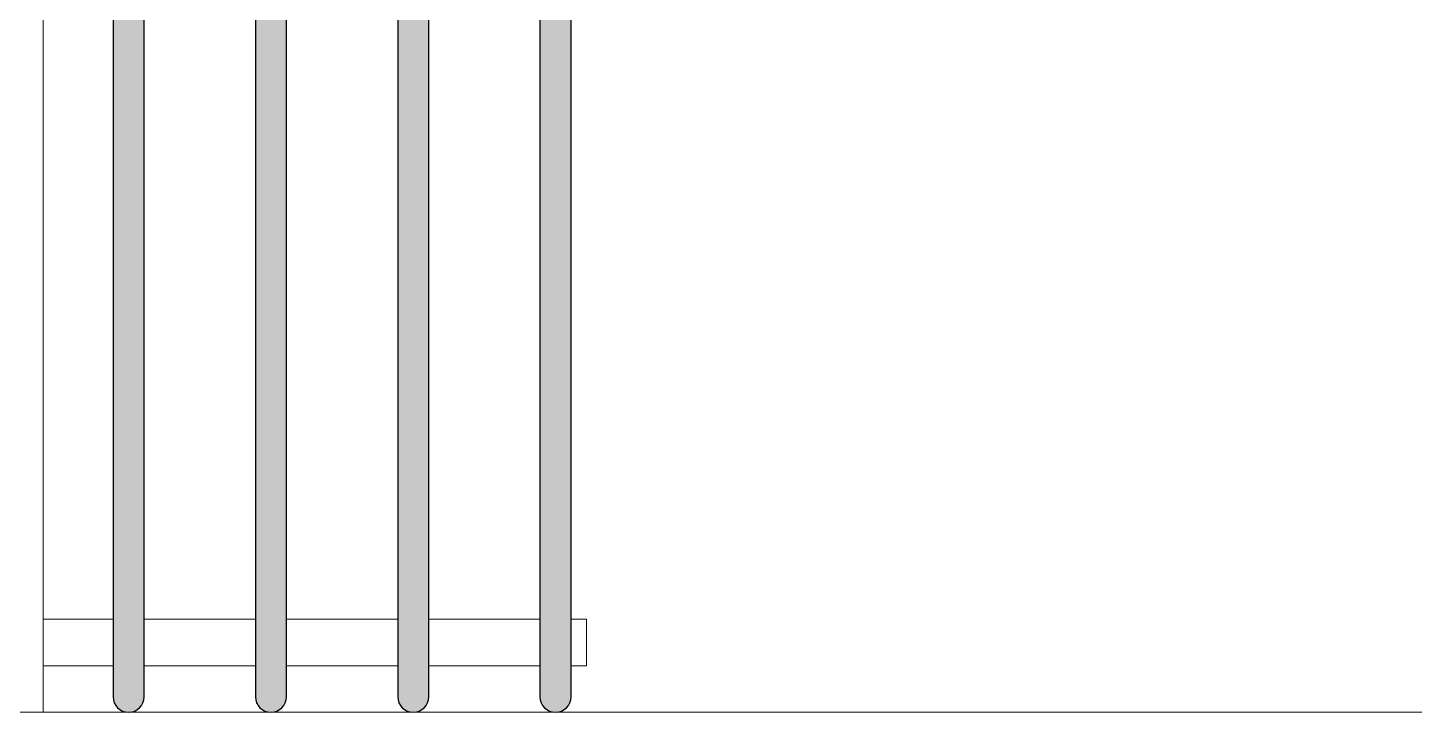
# Model space of a CAD drawing. Extents: x -29316 to 80307, y 54266 to 73016.
# Drawn here: x 21613 to 21702.3, y 55370.6 to 55414.7 of the extents above; entities that cross this region are included whole.
import ezdxf

# ---------------------------------------------------------------- set-up
doc = ezdxf.new("R2010")
doc.units = 0
doc.layers.add('OC-Mutfak_Ekipman', color=252, linetype='Continuous')
doc.layers.add('PENCERE', color=3, linetype='Continuous', lineweight=9)
doc.layers.add('PLAN', color=253, linetype='Continuous', lineweight=15)

# ---------------------------------------------------------------- blocks, each defined once
blk = doc.blocks.new('KULE180')
at = {"layer": 'PLAN'}
h = blk.add_hatch(color=256, dxfattribs=at)
h.dxf.hatch_style = 1
h.paths.add_polyline_path([(35923.748, -112535.869, 0.414209), (35922.749, -112536.869, 0.414214), (35923.749, -112537.869), (36101.749, -112537.869, 0.414214), (36102.749, -112536.869, 0.414214), (36101.749, -112535.869)])
h = blk.add_hatch(color=256, dxfattribs=at)
h.dxf.hatch_style = 1
h.paths.add_polyline_path([(36101.749, -112547.035, 0.414214), (36102.749, -112546.035, 0.414214), (36101.749, -112545.035), (35923.748, -112545.035, 0.414209), (35922.749, -112546.035, 0.414214), (35923.749, -112547.035)])
h.paths.add_polyline_path([(35923.748, -112554.201, 0.414209), (35922.749, -112555.201, 0.414214), (35923.749, -112556.201), (36101.749, -112556.201, 0.414214), (36102.749, -112555.201, 0.414214), (36101.749, -112554.201)])
h.paths.add_polyline_path([(36101.749, -112565.367, 0.414214), (36102.749, -112564.367, 0.414214), (36101.749, -112563.367), (35923.748, -112563.367, 0.414209), (35922.749, -112564.367, 0.414214), (35923.749, -112565.367)])
for p, q in [((35925.749, -112531.369), (35925.749, -112535.869)), ((35928.749, -112531.369), (35928.749, -112535.869)), ((35925.749, -112537.869), (35925.749, -112545.035)), ((35928.749, -112537.869), (35928.749, -112545.035)), ((35925.749, -112547.035), (35925.749, -112554.201)), ((35928.749, -112547.035), (35928.749, -112554.201)), ((35925.749, -112556.201), (35925.749, -112563.367)), ((35928.749, -112556.201), (35928.749, -112563.367))]:
    blk.add_line(p, q)
for points in [[(35925.749, -112531.369), (35928.749, -112531.369), (35928.749, -112535.869), (35925.749, -112535.869)], [(35925.749, -112537.869), (35928.749, -112537.869), (35928.749, -112545.035), (35925.749, -112545.035)], [(35925.749, -112547.035), (35928.749, -112547.035), (35928.749, -112554.201), (35925.749, -112554.201)], [(35925.749, -112556.201), (35928.749, -112556.201), (35928.749, -112563.367), (35925.749, -112563.367)]]:
    blk.add_lwpolyline(points, close=True)
at = {"layer": 'OC-Mutfak_Ekipman', "lineweight": 15}
for p, q in [((35922.749, -112531.369), (35922.749, -112461.369)), ((36102.749, -112531.369), (35922.749, -112531.369)), ((35928.749, -112531.369), (35924.749, -112531.369))]:
    blk.add_line(p, q, dxfattribs=at)
at = {"layer": 'OC-Mutfak_Ekipman'}
for p, q in [((36101.749, -112535.869), (35923.749, -112535.869)), ((35923.749, -112537.869), (36101.749, -112537.869)), ((36101.749, -112545.035), (35923.749, -112545.035)), ((35923.749, -112547.035), (36101.749, -112547.035)), ((36101.749, -112554.201), (35923.749, -112554.201)), ((35923.749, -112556.201), (36101.749, -112556.201)), ((36101.749, -112563.367), (35923.749, -112563.367)), ((35923.749, -112565.367), (36101.749, -112565.367))]:
    blk.add_line(p, q, dxfattribs=at)
for centre, start, end in [((35923.749, -112536.869), 90, 180), ((35923.749, -112536.869), 180, 270), ((35923.749, -112546.035), 90, 180), ((35923.749, -112546.035), 180, 270), ((35923.749, -112555.201), 90, 180), ((35923.749, -112555.201), 180, 270), ((35923.749, -112564.367), 90, 180), ((35923.749, -112564.367), 180, 270)]:
    blk.add_arc(centre, 1, start, end, dxfattribs=at)
at = {"layer": 'PLAN'}
for p, q in [((35925.749, -112531.369), (36099.749, -112531.369)), ((35925.749, -112565.367), (35925.749, -112566.367)), ((35925.749, -112565.367), (35925.749, -112566.367)), ((35928.749, -112565.367), (35928.749, -112566.367)), ((35925.749, -112566.367), (35928.749, -112566.367))]:
    blk.add_line(p, q, dxfattribs=at)

msp = doc.modelspace()

# ---------------------------------------------------------------- linework, layer by layer
at = {"layer": 'PENCERE'}
msp.add_line((22093.973, 55370.641), (21353.973, 55370.641), dxfattribs=at)

# ---------------------------------------------------------------- block references
at = {"layer": 'PLAN', "rotation": 90}
msp.add_blockref('KULE180', (-90917.396, 19447.892), dxfattribs=at)

doc.saveas('drawing.dxf')
